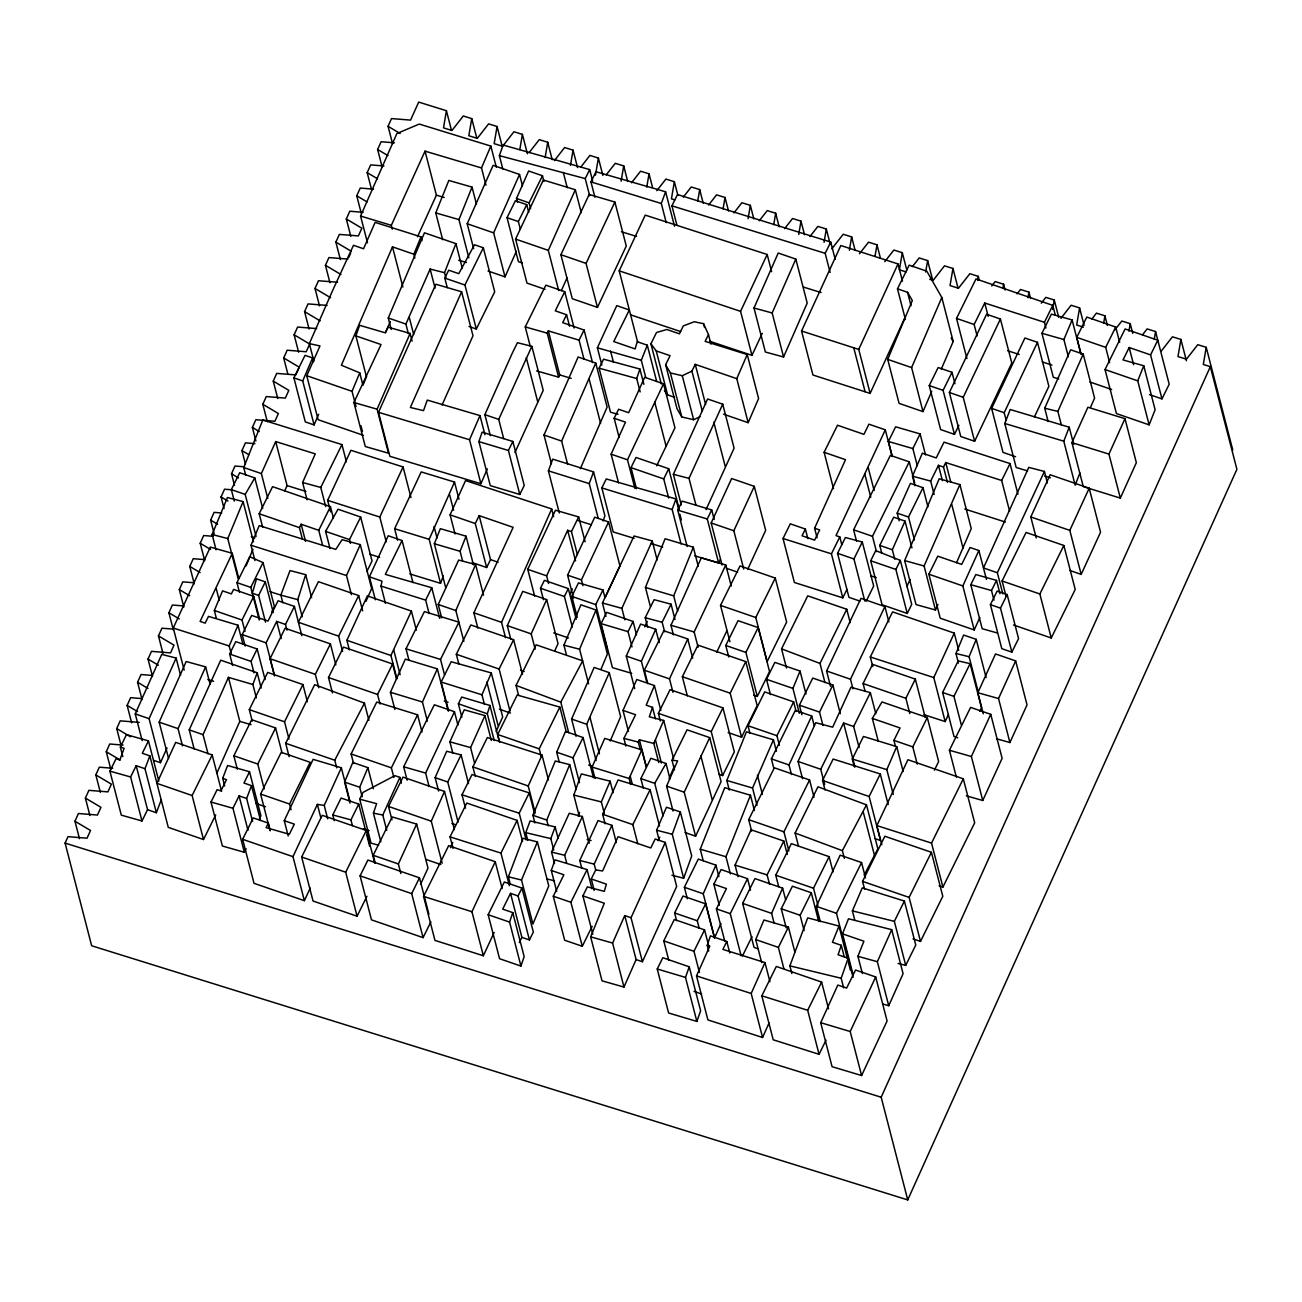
<?xml version="1.0" encoding="UTF-8"?>
<svg xmlns="http://www.w3.org/2000/svg" width="1302" height="1302" viewBox="0 0 1302 1302"><rect width="100%" height="100%" fill="white"/><g stroke="black" fill="none" stroke-linecap="round" stroke-linejoin="round"><path stroke-width="1.5" d="M392.569 143.741L388.061 126.31L391.528 118.58L410.569 120.109L418.691 102.093L446.423 110.719L443.51 127.856L451.957 130.493L463.3 115.976L471.747 118.612L476.76 137.979M471.747 118.612L468.834 135.75L477.281 138.386L488.624 123.869L497.071 126.506L502.084 145.873M497.071 126.506L494.158 143.643L502.605 146.263L513.948 131.762L522.395 134.383L527.408 153.75M519.807 149.616L522.395 134.383M545.131 157.509L547.719 142.276L539.288 139.639L529.068 152.708M570.471 165.387L573.043 150.153L564.612 147.533L554.392 160.585M595.47 175.184L598.383 158.047L589.936 155.41L580.855 167.03M621.119 181.173L623.707 165.924L615.26 163.303L606.179 174.907M646.768 187.146L649.031 173.817L640.584 171.197L631.503 182.801M656.826 190.678L665.908 179.074L674.355 181.71L671.441 198.848L674.827 199.89M697.742 201.013L699.679 189.587L691.248 186.967L683.29 197.123M723.066 208.906L725.019 197.481L716.572 194.844L708.63 205M748.08 218.687L750.343 205.358L741.896 202.738L733.954 212.893M773.73 224.676L775.667 213.251L767.22 210.615L759.278 220.787M798.728 234.474L800.99 221.145L792.544 218.508L784.601 228.664M824.052 242.351L826.314 229.022L817.868 226.402L809.925 236.557M849.376 250.244L851.638 236.915L843.208 234.279L831.848 248.796M875.025 256.217L876.978 244.792L868.532 242.172L859.45 253.776M884.774 261.669L893.856 250.049L902.302 252.686L899.389 269.823L906.143 271.923M925.689 272.004L927.626 260.579L919.179 257.942L912.376 266.65M929.774 279.295L933.16 280.337L944.503 265.836L952.95 268.456L950.037 285.594L958.484 288.23L969.844 273.713L978.274 276.35L979.283 280.223M977.639 280.158L978.274 276.35M1002.963 288.035L1003.598 284.227L995.167 281.606L991.75 285.952M1027.962 297.832L1028.938 292.12L1020.491 289.483L1017.09 293.845M1052.634 309.518L1054.262 299.997L1045.815 297.377L1041.274 303.187M1060.935 318.323L1071.139 305.254L1079.586 307.89L1076.673 325.028L1083.427 327.127M1103.624 323.401L1104.91 315.784L1096.463 313.147L1091.922 318.957M1128.948 331.278L1130.234 323.661L1121.803 321.041L1114.984 329.748M1154.272 339.171L1155.558 331.554L1147.127 328.918L1142.586 334.728M1161.091 351.312L1172.451 336.811L1180.898 339.431L1177.984 356.569L1186.431 359.206L1197.775 344.688L1206.222 347.325L1232.766 450.004M1206.222 347.325L1203.308 364.462L1210.339 366.659L1236.9 469.322L907.738 1199.907L91.661 945.773L65.1 843.11L67.997 836.665L87.039 838.195L90.522 830.481L74.963 821.236L78.429 813.506L97.471 815.036L100.954 807.321L85.395 798.061L88.878 790.347L107.92 791.876L111.386 784.146L95.827 774.902L99.31 767.187L112.639 768.245M385.473 603.331L381.03 586.112L381.991 581.148L369.41 576.802L388.224 535.757L402.058 540.542L412.946 582.629M302.21 616.839L297.767 599.636L305.677 574.654L290.02 570.569L280.841 595.112L282.827 602.777M494.239 740.561L487.306 713.773L489.943 705.456L461.705 697.042L458.369 703.812L461.836 717.19M478.908 441.622L482.098 432.183L512.858 441.443L524.234 485.451L519.791 494.467L490.284 485.63L478.908 441.622L508.398 450.459L519.791 494.467M640.177 391.918L636.711 378.524L639.917 369.052L603.558 359.173L599.115 368.189L610.492 412.197L618.011 414.264M628.443 731.447L623.007 710.404L636.792 679.514L654.418 685.568L646.199 705.179L652.497 707.36L649.291 716.8L663.694 720.445L673.59 758.708M708.727 951.046L707.23 945.317L710.436 935.861L726.793 941.492L729.771 952.983M791.844 973.522L789.875 965.872L807.696 917.877L839.009 926.048L832.45 942.274L841.271 945.301L838.081 954.757L848.139 958.223L853.087 977.346M380.835 841.824L373.414 813.132L376.62 803.676L359.694 799.168L363.046 792.381L394.88 775.65L399.909 777.392L401.39 783.137M529.442 939.963L533.332 932.086L521.956 888.078L504.346 881.991L488.169 914.72L499.561 958.711L520.946 966.084L509.57 922.093L512.776 912.621L502.702 909.138L510.514 893.351L518.066 895.955L529.442 939.963L521.89 937.359L510.514 893.351M520.946 966.084L524.153 956.628L512.776 912.621M843.663 987.827L841.19 978.258L848.139 958.223M366.269 376.066L355.885 335.883L359.629 325.305L385.359 332.84L388.142 327.193L410.114 333.426L412.083 341.091M502.832 169.032L499.382 155.638L503.125 145.043L589.676 169.585L592.654 181.076M681.076 543.959L672.158 509.521L675.917 498.926L606.276 478.924L601.833 487.925L613.209 531.932L634.123 538.344M579.244 816.126L573.808 795.066L581.31 773.909L610.117 781.184L613.096 792.658M556.719 891.496L551.283 870.452L555.043 859.873L587.056 869.59L592.003 888.729M696.863 1021.419L685.487 977.411L689.246 966.816L662.816 957.719L657.233 968.997L668.61 1013.005L696.863 1021.419L700.622 1010.824L689.246 966.816M671.897 875.221L683.648 878.264L672.271 834.256L680.344 811.96L666.478 807.224L656.599 830.204L659.072 839.774M683.648 878.264L691.72 855.967L680.344 811.96M256.348 697.888L252.881 684.494L257.21 672.76L220.705 660.195L189.229 729.869L194.177 748.992M559.29 512.939L548.402 470.852L552.715 459.15L593.549 471.894L604.925 515.885L603.086 520.914M666.25 222.626L661.302 203.486L665.599 191.785L595.974 171.734L590.962 181.906L594.916 197.22M598.139 518.033L589.236 483.595L593.549 471.894M527.766 840.295L525.78 832.645L530.093 820.927L555.14 826.9L558.102 838.374M553.773 850.108L550.811 838.634L555.14 826.9M144.994 768.717L136.173 765.69L147.565 809.681L156.37 812.725L144.994 768.717L149.86 755.876L142.309 753.272L148.444 740.887L126.473 734.653L120.354 747.055L122.827 756.608M156.37 812.725L161.236 799.884M224.693 786.001L222.707 778.336L227.59 765.495L249.528 771.76L260.905 815.768L259.31 818.991M252.572 821.416L246.631 798.468L251.498 785.643L243.946 783.039L249.528 771.76M409.853 573.922L440.548 583.329L429.172 539.321L454.512 482.049L421.23 471.91L394.636 528.726L397.598 540.216M440.548 583.329L443.331 575.989M484.442 704.366L481.968 694.796L491.293 672.922L451.176 661.741L441.15 682.02L448.572 710.729M496.127 731.464L502.686 716.93L491.293 672.922M510.368 884.449L508.382 876.799L523.013 838.26L537.4 841.922L548.777 885.93L532.909 924.013L521.516 880.022L537.4 841.922M756.999 805.254L752.556 788.035L773.437 739.796L746.453 731.805L726.825 780.484L729.299 790.054M1027.571 470.917L1016.162 467.483L1004.786 423.492L1010.206 409.512L1069.219 427.202L1073.678 444.421M1079.911 472.952L1075.159 485.174L1063.783 441.183L1069.219 427.202M446 278.433L444.519 272.688L455.928 243.637L424.468 232.798L388.273 317.997L391.251 329.471M445.723 587.755L434.347 543.748L440.336 528.661L466.051 536.196L473.472 564.905M462.552 560.869L460.078 551.299L466.051 536.196M645.759 377.499L641.3 360.28L647.289 345.193L637.215 341.726L635.132 348.92L613.747 341.547L629.338 309.974L616.757 305.644L597.39 347.813L601.85 365.032M852.908 974.026L842.508 933.843L848.497 918.773L891.707 929.677L903.083 973.684L888.729 1005.714L882.902 1004.086M862.38 973.522L857.92 956.303L863.91 941.216L842.508 933.843M1150.577 354.893L1157.803 340.229L1125.091 328.95L1105.04 369.573L1116.416 413.58L1149.129 424.859L1137.753 380.851L1143.742 365.748L1123.04 359.938L1129.176 347.52L1150.577 354.893L1161.954 398.884L1149.471 394.587M1149.129 424.859L1155.118 409.756L1143.742 365.748M703.21 860.671L700.248 849.181L724.742 787.677L750.473 795.229L754.428 810.528M730.422 873.951L725.963 856.732L750.473 795.229M245.72 475.165L243.734 467.516L262.809 419.976L341.954 444.584L346.397 461.803M567.574 464.033L561.634 441.085L595.746 363.079L578.137 357.008L544.024 435.014L551.446 463.707M580.318 468.736L607.123 407.087L595.746 363.079M442.68 239.698L435.747 212.91L448.832 180.441L472.04 187.13L476.499 204.349M468.85 257.861L458.955 219.599L472.04 187.13M650.398 606.569L645.45 587.446L665.094 538.751L693.315 547.198L698.263 566.321M677.658 611.159L673.704 595.86L693.315 547.198M636.108 959.574L642.407 961.722L631.031 917.731L624.732 915.566L636.108 959.574L623.983 987.062L602.029 980.829L590.652 936.838L604.307 903.246L582.905 895.874L587.365 886.857L604.291 891.365L606.374 884.156L591.271 878.964L595.73 869.931L594.184 864.121L611.875 825.338L598.025 820.569L579.781 860.476L581.75 868.141M414.866 258.056L413.873 254.232L420.985 236.85L375.122 222.382L363.551 248.763L353.493 245.297L332.466 290.851L309.355 343.614L313.798 360.833M799.363 713.284L792.934 688.416L800.03 671.051L774.853 662.392L766.504 679.302L770.458 694.617M978.014 691.167L969.111 656.729L976.223 639.363L963.626 635.034L955.977 653.523L958.451 663.076M216.083 549.802L212.128 534.487L227.427 497.543L243.1 501.595L253.483 541.778M238.168 578.755L227.785 538.572L243.1 501.595M246.045 565.947L252.946 549.298M356.016 406.631L352.061 391.332L359.726 372.844L341.384 365.227L392.488 246.859L413.873 254.232M534.862 822.945L532.892 815.296L555.303 760.97L569.706 764.632L576.135 789.5M548.223 825.777L546.742 820.048L569.706 764.632M578.023 816.012L579.553 812.318M216.311 618.157L214.342 610.492L222.561 590.864L231.365 593.907L233.595 589.415L253.727 596.332L259.668 619.296M254.948 560.56L250.993 545.245L259.212 525.634L335.818 549.411L342.1 539.679L360.28 544.627L371.656 588.618L365.976 601.345M350.026 803.106L344.591 782.063L352.793 762.467L367.896 767.659L373.349 788.703M362.168 796.824L359.694 787.271L367.896 767.659M588.618 683.81L579.585 649.226L596.007 610.02L580.92 604.795L563.929 645.174L566.403 654.727M601.133 668.951L607.399 654.027L596.007 610.02M658.763 762.565L653.816 743.442L663.694 720.445M669.114 778.694L674.338 766.227M931.727 391.316L922.988 411.611L899.08 403.376L887.704 359.368L912.328 300.534L907.559 292.299L897.485 288.832L909.187 265.136L926.812 271.207L941.818 297.491L953.194 341.498L941.265 369.166M761.654 962.552L755.73 939.588L763.932 919.993L788.41 927.089L794.838 951.957M935.471 609.987L924.094 565.979L959.883 484.572L939.198 478.762L904.662 560.592L916.055 604.6L935.471 609.987L937.912 604.535M956.563 562.724L971.259 528.579L959.883 484.572M1068.34 356.764L1063.897 339.545L1072.099 319.95L1051.414 314.124L1041.942 333.312L1053.318 377.32L1058.803 378.882M231.186 653.62L229.217 645.971L237.989 625.22L208.483 616.383L205.146 623.153L200.101 621.412L232.277 553.317L210.322 547.068L173.28 628.02L184.168 670.107M362.835 385.425L366.708 376.278M559.16 761.768L556.686 752.198L565.475 731.464L583.084 737.55L593.468 777.733M604.323 813.408L601.345 801.918L610.117 781.184M485.955 185.177L481.512 167.958L490.838 146.084L419.244 124.064L396.898 133.52L360.573 216.051L367.506 242.823M314.091 424.924L302.715 380.916L312.594 357.92L305.042 355.316L293.91 377.873L305.286 421.864L314.091 424.924L318.648 414.296M463.87 641.316L455.83 610.557L475.604 564.563L458.695 560.055L438.221 604.486L441.687 617.88M596.104 760.612L586.697 724.27L609.255 672.662L594.151 667.438L571.594 719.062L576.054 736.281M610.231 740.952L620.631 716.653L609.255 672.662M914.964 485.727L912.49 476.158L922.369 453.161L936.219 457.946L944.015 442.159L1010.027 463.561L1017.936 494.158M893.27 794.497L886.825 769.628L896.72 746.632L863.454 736.46L852.305 759.033L854.275 766.683M854.861 920.433L852.387 910.879L862.282 887.883L904.385 901.049L915.762 945.04L905.72 965.368L898.087 963.464M922.988 411.611L911.612 367.603L941.818 297.491M408.372 333.637L405.899 324.068L430.116 269.058L444.519 272.688M480.91 483.726L469.534 439.734L479.982 415.598L427.268 400.088L423.508 410.651L410.358 407.461L461.608 291.778L435.861 284.243L378.508 412.311L389.884 456.318L480.91 483.726L487.339 468.883M723.619 414.215L748.162 422.678L736.786 378.67L747.218 354.567L705.131 341.368L708.483 334.581L703.568 323.677L694.194 321.773L683.306 325.923L679.416 333.817L666.819 329.487L656.501 332.515L650.919 343.793L661.318 383.976M748.162 422.678L758.594 398.558L747.218 354.567M899.161 520.8L897.176 513.151L910.407 483.368L922.988 487.697L927.935 506.836M355.885 335.883L381.047 344.542L353.9 402.513L365.276 446.521L388.484 453.194L377.108 409.186L410.114 333.426M673.036 811L666.591 786.131L677.593 760.889L672.011 760.27L687.049 729.82L709.704 737.616L721.096 781.623L695.593 836.193L685.031 832.548M774.088 922.955L771.614 913.386L782.616 888.143L754.932 878.59L742.677 903.409L754.053 947.417L757.666 948.653M442.045 405.02L472.984 335.77L461.608 291.778M630.607 784.227L629.126 778.482L641.788 749.871L604.746 738.413L592.068 767.057L595.047 778.531M517.496 202.298L516.503 198.474L528.612 170.985L542.462 175.754L543.943 181.499M438.611 791.03L435.145 777.636L446.7 751.27L461.103 754.916L468.525 783.609M754.004 308.021L778.205 253.027L795.831 259.098L807.207 303.089L783.56 356.976L765.381 352.028L754.004 308.021L772.167 312.968L783.56 356.976M772.167 312.968L795.831 259.098M385.473 332.515L390.274 321.643M505.518 637.654L501.563 622.34L551.69 508.936L465.546 480.584L450.101 514.843L455.049 533.983M695.952 505.143L689.018 478.371L722.724 404.173L707.604 398.998L673.362 474.302L681.272 504.916M705.993 509.684L734.1 448.181L722.724 404.173M623.983 987.062L612.607 943.055L624.732 915.566M307.06 499.724L302.601 482.505L315.279 453.877L275.699 441.573L261.36 473.586L267.789 498.454M208.011 753.777L203.063 734.637L228.42 677.365L252.881 684.494M216.897 773.095L239.796 721.373L228.42 677.365M473.651 248.633L467.206 223.749L493.116 165.338L519.531 174.452L522.509 185.926M488.038 271.011L505.03 276.87L493.637 232.863L519.531 174.452M505.03 276.87L516.357 251.302M720.966 923.46L714.619 937.782L703.243 893.774L715.921 865.146L698.295 859.092L684.364 887.28L687.342 898.754M894.816 559.323L892.342 549.753L905.02 521.109L893.693 517.203L879.761 545.408L881.747 553.073M906.892 586.6L910.065 579.439M1048.175 421.604L1044.725 408.21L1070.618 349.799L1083.215 354.128L1094.591 398.135L1090.506 407.363M1061.325 424.794L1057.875 411.399L1083.215 354.128M142.178 740.692L135.262 713.903L161.725 654.385L176.112 658.047L180.571 675.266M153.555 760.303L160.471 762.679L149.095 718.671L176.112 658.047M363.437 435.34L318.127 419.716L306.751 375.708L319.983 345.941L309.355 343.614M168.576 758.496L159.169 722.138L186.186 661.514L205.618 666.884L210.078 684.103M160.471 762.679L167.03 747.983M558.704 290.558L548.321 250.375L575.321 189.718L543.292 180.018L515.592 239.096L526.985 283.104L545.05 289.321M490.317 435.682L484.865 414.638L512.435 352.842L517.447 342.703L531.851 346.348L543.227 390.34L514.957 452.51M503.662 438.53L498.715 419.407L531.851 346.348M561.325 290.704L567.054 277.831M442.175 863.275L431.287 821.188L444.519 791.437L403.002 777.115L388.501 806.443L391.967 819.837M450.459 847.7L452.787 842.443M817.07 537.824L814.596 528.254L845.519 459.687L824.117 452.315L837.495 425.233L863.91 434.363L868.939 424.192L885.295 429.839L892.228 456.611L888.387 441.459L895.63 426.796L920.107 433.924L925.543 454.968M769.059 1022.933L762.565 1037.482L707.897 1019.922L696.521 975.93L709.753 946.18L707.23 945.317M182.492 745.867L178.048 728.648L205.618 666.884M284.682 490.919L287.075 485.581L275.699 441.573M351.442 594.64L346.495 575.517L360.28 544.627M452.868 753.305L449.89 741.814L464.244 709.802L484.93 715.612L491.359 740.48M474.546 762.923L470.592 747.608L484.93 715.612M618.548 482.896L611.126 454.186L625.481 422.157L614.153 418.251L618.596 409.251L628.671 412.718L644.685 377.287L663.564 383.797L674.957 427.805L656.696 465.79M535.155 812.757L528.238 785.969L542.023 755.079L487.339 737.567L472.854 766.894L475.328 776.448M634.692 688.595L626.278 656.078L640.617 624.065L655.72 629.273L659.186 642.667M646.834 682.313L641.381 661.27L655.72 629.273M762.565 1037.482L751.189 993.475L764.974 962.585L722.887 949.386L726.793 941.492M888.729 1005.714L877.353 961.706L891.707 929.677M394.88 709.492L390.421 692.273L405.329 659.137L437.342 668.87L448.23 710.957M427.382 721.129L422.434 702.006L437.342 668.87M110.784 769.173L106.276 751.742L109.742 744.012L123.072 745.086M121.216 746.013L116.708 728.567L120.191 720.852L139.233 722.382M131.648 722.838L127.14 705.407L130.623 697.693L142.048 698.604M142.081 699.679L137.573 682.248L141.055 674.517L152.48 675.445M152.529 676.519L148.021 659.072L151.488 651.358L170.529 652.888L174.012 645.157L158.453 635.913L161.936 628.199L173.361 629.11M173.394 630.184L168.886 612.754L172.369 605.023L183.794 605.951M183.826 607.025L179.318 589.594L182.801 581.864L194.226 582.775M194.275 583.866L189.766 566.419L193.233 558.704L204.658 559.616M204.707 560.69L200.199 543.26L203.682 535.545L213.202 536.294M214.146 533.657L210.631 520.1L214.114 512.37L221.731 512.988M224.074 508.561L221.063 496.925L224.546 489.21L232.163 489.812M234.506 485.386L231.512 473.765L234.978 466.051L244.499 466.816M245.443 464.163L241.944 450.606L245.427 442.875L254.948 443.64M255.892 441.004L252.376 427.43L255.859 419.716L274.901 421.246L278.384 413.515L262.809 404.271L266.292 396.557L285.333 398.087L288.816 390.356L273.257 381.112L276.724 373.381L295.766 374.911L299.248 367.197L283.69 357.952L287.172 350.222L306.214 351.752L309.697 344.037L294.122 334.777L297.605 327.062L316.646 328.592M309.079 329.048L304.57 311.617L308.037 303.903L327.079 305.417M319.511 305.889L315.003 288.458L318.485 280.727L337.527 282.257M329.943 282.729L325.435 265.282L328.918 257.568L347.959 259.098M340.375 259.554L335.867 242.123L339.35 234.409L358.392 235.922L361.875 228.208L346.316 218.964L349.782 211.233L363.112 212.307M361.256 213.235L356.748 195.788L360.231 188.074L373.56 189.148M371.688 190.059L367.18 172.629L370.663 164.915L383.992 165.972M382.121 166.9L377.613 149.47L381.095 141.739L394.425 142.813M348.659 257.552L350.743 252.913M510.758 639.038L507.292 625.644L522.753 591.368L546.661 599.604L558.037 643.611L554.782 650.821M535.171 649.177L531.2 633.879L546.661 599.604M624.846 619.833L621.868 608.36L652.221 540.932L634.058 535.985L602.435 602.989L605.902 616.383M644.734 626.848L647.192 621.38M673.427 634.855L670.953 625.285L701.306 557.858L725.784 564.954L731.219 585.998M605.105 823.808L602.631 814.255L618.092 779.963L650.105 789.696L659.512 826.038M1071.904 442.647L1087.902 407.249L1124.977 418.674L1136.353 462.682L1120.338 498.096L1083.28 486.639L1071.904 442.647L1108.946 454.089L1120.338 498.096M1108.946 454.089L1124.977 418.674M907.738 1199.907L881.177 1097.228L1210.339 366.659M392.325 229.152L391.332 225.327L425.022 151.146L481.512 167.958M417.503 236.752L436.398 195.154L425.022 151.146M695.593 836.193L684.217 792.186L709.704 737.616M738.039 876.62L735.06 865.146L751.075 829.765L783.804 841.043L787.271 854.438M974.221 629.924L962.845 585.933L978.86 550.534L970.039 547.491L961.69 564.401L937.782 556.182L928.863 574.215L940.239 618.222L974.221 629.924L979.836 617.539M396.866 678.456L390.925 655.508L411.399 611.077L367.343 595.909L346.885 640.307L349.359 649.877M327.681 818.795L324.214 805.417L341.336 767.773L313.098 759.359L284.259 820.683L288.214 835.998M386.743 830.334L382.788 815.036L399.909 777.392M554.506 863.552L551.527 852.061L569.234 813.278L582.368 816.5L589.285 843.289M566.647 862.933L564.677 855.284L582.368 816.5M631.031 917.731L665.289 842.443L655.215 838.96L650.756 847.976L618.043 836.698L602.582 870.973L595.73 869.931M642.407 961.722L676.666 886.434L665.289 842.443M841.759 544.562L839.79 536.912L835.998 535.61L885.295 429.839M802.537 778.677L798.077 761.458L815.768 722.691L832.678 727.183L850.922 687.293L870.354 692.664L875.807 713.708M820.699 1022.688L837.837 985.044L846.642 988.072L855.56 970.023L875.693 976.972L887.085 1020.98L861.598 1075.533L832.076 1066.696L820.699 1022.688L850.206 1031.526L861.598 1075.533M983.287 713.773L977.851 692.713L995.525 653.946L1015.658 660.895L1027.034 704.903L1009.913 742.547L996.746 738.836M1009.913 742.547L998.536 698.539L1015.658 660.895M400.853 873.528L398.379 863.958L416.624 824.068L392.162 816.94L373.202 855.3L375.188 862.949M420.53 884.383L428 868.076L416.624 824.068M672.971 692.29L669.505 678.895L687.749 638.973L663.825 630.754L644.327 670.205L647.794 683.599M477.834 628.117L473.879 612.803L513.151 527.343L479.169 515.641L475.263 523.534L486.639 567.526L472.268 562.578M905.216 317.021L870.127 393.399L812.936 375.009L801.56 331.017L840.815 245.541L898.006 263.932L902.465 281.151M870.127 393.399L858.75 349.408L898.006 263.932M1036.229 537.986L1030.793 516.943L1050.144 474.758L1089.172 488.201L1100.548 532.209L1081.181 574.377L1070.032 570.536M1081.181 574.377L1069.805 530.386L1089.172 488.201M966.279 795.831L982.75 800.502L971.373 756.511L990.741 714.326L970.592 707.393L949.418 750.261L956.352 777.05M982.75 800.502L1002.117 758.334L990.741 714.326M548.598 583.491L546.628 575.842L567.656 530.288L571.432 531.59L577.372 554.554M569.788 594.33L572.31 588.862M722.057 565.052L711.185 522.965L731.643 478.534L754.297 486.346L765.674 530.353L747.657 569.446M743.719 569.039L733.823 530.777L754.297 486.346M924.013 714.7L945.171 721.568L933.778 677.561L954.268 633.13L892.586 611.875L870.306 656.989L872.779 666.559M997.348 572.734L1044.416 471.454L1028.759 467.385L983.498 567.949L997.348 572.734L1002.784 593.777M945.171 721.568L948.442 714.456M791.47 774.495L788.996 764.941L811.699 716.002L795.343 710.371L771.37 758.871L773.844 768.44M330.61 511.865L327.648 500.375L350.905 450.297L403.067 466.962L410.976 497.576M386.238 541.892L379.81 517.024L403.067 466.962M270.311 830.757L268.342 823.108L253.239 817.916L242.644 839.318L254.02 883.326L304.375 900.675L292.983 856.667L317.363 804.376L324.214 805.417M304.375 900.675L310.25 888.045M483.351 955.749L471.959 911.742L495.232 861.696L448.669 845.649L423.573 896.411L434.966 940.402L483.351 955.749L494.142 932.509M820.293 921.653L816.338 906.355L840.148 855.17L861.55 862.542L865.504 877.841M637.752 342.491L619.199 270.832L645.239 215.123L767.187 254.492L771.63 271.711M709.574 341.205L751.954 355.348L740.578 311.341L767.187 254.492M751.954 355.348L762.256 333.345M850.206 1031.526L875.693 976.972M560.902 254.704L589.171 194.486L614.886 202.038L626.278 246.029L597.455 307.386L572.278 298.711L560.902 254.704L586.063 263.395L597.455 307.386M586.063 263.395L614.886 202.038M429.09 786.457L425.624 773.062L454.463 711.706L434.331 704.773L403.685 766.797L407.135 780.191M534.666 596.121L527.749 569.332L555.466 510.238L578.674 516.91L585.103 541.778M573.515 598.106L567.591 575.158L594.737 517.187L608.587 521.956L619.964 565.963L605.544 596.739M634.92 488.51L627.499 459.801L663.564 383.797M582.922 585.64L581.441 579.895L608.587 521.956M698.116 647.257L694.161 631.958L725.784 564.954M716.653 652.416L726.907 630.689M830.53 686.284L826.575 670.986L860.98 598.334L884.904 606.569L888.859 621.884M852.956 688.791L850.483 679.221L884.904 606.569M1015.576 456.725L1002.996 452.396L991.619 408.389L1024.902 337.999L1037.482 342.328L1048.875 386.336L1034.358 417.014M1006.186 420.383L1004.2 412.718L1037.482 342.328M949.386 392.504L986.558 314.238L1000.408 319.006L1011.784 363.014L974.612 441.28L960.762 436.512L949.386 392.504L963.22 397.273L974.612 441.28M963.22 397.273L1000.408 319.006M234.295 501.124L231.333 489.65L239.698 472.724L254.801 477.915L262.711 508.529M147.565 809.681L141.983 820.976L121.298 815.15L109.905 771.158L116.041 758.757L119.817 760.059L124.129 748.324L120.354 747.055M262.646 527.147L259.179 513.753L272.557 486.671L330.448 506.641L333.41 518.115M141.983 820.976L130.607 776.968L136.173 765.69M239.422 592.198L236.948 582.629L249.756 556.703L263.037 562.61L274.413 606.602L271.793 611.924M259.244 620.012L250.781 587.397L263.037 562.61M245.004 631.503L242.026 620.029L253.727 596.332M258.61 595.405L265.299 581.864L256.494 578.82L252.328 593.224L258.61 595.405L265.543 622.177M232.619 665.501L229.64 654.027L235.776 641.626L257.161 648.998L265.087 679.611M245.167 646.085L242.188 634.595L251.66 615.423L268.033 621.054L278.058 600.759L294.415 606.407L301.82 635.669M302.422 539.109L299.46 527.635L301.136 524.234L318.746 530.321L322.701 545.619M325.728 506.592L320.78 487.453L341.954 444.584M254.004 672.89L251.042 661.4L257.161 648.998M318.746 530.321L330.448 506.641M447.27 287.644L444.796 278.091L448.702 270.198L458.776 273.664L474.514 244.743L483.319 247.787L494.711 291.794L476.32 329.015L468.997 326.493M274.022 673.46L266.096 642.846L276.691 621.396L285.496 624.455L286.977 630.184M192.126 795.522L212.193 754.932L175.689 742.368L156.891 783.365L192.126 795.522L203.503 839.53L168.267 827.372L149.86 755.876M285.496 624.455L294.415 606.407M274.478 675.95L270.035 658.731L285.089 628.264L330.399 643.872L335.835 664.915M252.262 721.113L249.3 709.639L267.691 672.418L302.927 684.559L307.37 701.778M476.32 329.015L464.944 285.008L483.319 247.787M246.094 848.725L244.337 852.273L222.382 846.023L211.005 802.032L217.141 789.63L220.917 790.916L226.483 779.654L222.707 778.336M237.322 769.189L233.855 755.795L251.677 719.713L275.585 727.948L282.029 752.833M522.2 262.971L518.424 261.669L507.031 217.662L515.38 200.752L526.724 204.642L528.693 212.291M350.498 543.439L349.506 539.614L360.654 517.024L337.999 509.228L325.598 531.362L330.041 548.581M203.503 839.53L215.725 814.824M520.344 229.217L518.359 221.568L526.724 204.642M530.565 208.564L529.084 202.835L542.462 175.754M244.337 852.273L232.96 808.265L239.08 795.864L246.631 798.468M264.192 788.914L257.763 764.03L275.585 727.948M288.979 739.015L284.536 721.796L302.927 684.559M318.795 687.733L315.344 674.338L330.399 643.872M366.887 571.448L372.03 561.032L360.654 517.024M270.002 830.399L260.595 794.057L281.216 752.328L310.169 762.305L289.549 804.034L291.03 809.763M289.142 756.69L285.691 743.296L314.661 684.657L364.446 703.129L368.905 720.348M338.634 636.141L298.353 622.275L318.404 581.685L358.685 595.567L338.634 636.141L342.589 651.456M332.449 692.843L328.495 677.528L343.533 647.094L392.618 663.987L396.573 679.302M402.058 540.542L385.343 574.377L431.759 587.739L439.685 618.352M589.676 195.821L585.233 178.602L589.676 169.585M268.342 823.108L266.113 827.616L289.321 834.289L294.333 824.15L284.259 820.683M530.191 346.039L525.243 326.916L545.863 285.171L564.742 291.681L574.133 328.039M564.742 291.681L555.27 310.836L566.598 314.759L569.56 326.232M536.619 370.907L558.591 377.141L547.214 333.149L548.321 330.887L579.081 340.164L584.028 359.303M380.038 704.024L377.564 694.454L392.618 663.987M429.107 613.519L425.64 600.124L431.759 587.739M566.598 314.759L562.692 322.652L584.093 330.024L592.508 362.542M353.591 763.525L351.117 753.956L376.75 702.071L417.584 714.814L422.027 732.033M366.936 896.248L357.074 916.217L313.033 901.017L301.657 857.009L322.261 815.312L366.318 830.481L374.732 862.998M408.974 660.293L406.012 648.819L424.403 611.598L458.922 622.177L440.532 659.414L444.503 674.713M508.398 450.459L512.858 441.443M334.24 820.683L332.759 814.938L341.108 798.045L358.734 804.099L365.667 830.888M558.591 377.141L559.697 374.895L548.321 330.887M579.081 340.164L584.093 330.024M352.419 825.631L350.938 819.886L358.734 804.099M486.639 567.526L490.545 559.632L479.169 515.641M393.855 777.408L391.381 767.838L417.584 714.814M676.861 224.969L671.913 205.83L677.496 194.551L830.741 242.074L835.2 259.293M357.074 916.217L345.697 872.21L366.318 830.481M458.792 663.857L456.318 654.288L470.819 624.96L513.606 639.705L522.509 674.143M430.881 921.849L423.069 937.635L371.477 919.847L360.101 875.839L367.896 860.052L419.504 877.841L428.895 914.199M509.993 711.12L499.122 669.033L513.606 639.705M543.471 599.717L540.493 588.244L544.399 580.35L568.307 588.585L576.233 619.199M458.109 822.164L447.725 781.997L461.103 754.916M571.432 531.59L578.674 516.91M700.085 416.656L693.657 419.732L681.776 416.965L677.007 408.714L665.631 364.723L670.091 355.674L656.241 350.922L650.919 343.793M423.069 937.635L411.692 893.628L419.504 877.841M465.465 808.2L461.998 794.806L472.024 774.511L529.23 792.902L534.666 813.945M518.522 694.975L516.048 685.422L536.115 644.815L582.678 660.846L560.804 702.152L568.714 732.766M572.327 627.092L564.401 596.479L568.307 588.585M499.659 742.173L497.69 734.507L517.187 695.04L559.844 707.084L566.272 731.952M636.434 488.673L630.998 467.63L636.011 457.474L668.74 468.736L679.123 508.919M453.015 848.367L450.053 836.877L466.767 803.041L517.106 820.39L522.558 841.434M577.258 617.425L571.822 596.381L578.495 582.873L602.972 589.969L604.942 597.618M665.631 364.723L670.4 372.958L682.281 375.725L691.915 371.119L695.252 364.365L736.786 378.67M607.106 648.624L595.73 604.616L602.972 589.969M668.675 498.048L663.711 478.908L668.74 468.736M541.193 756.495L539.207 748.845L559.844 707.084M631.714 673.346L612.445 667.633L601.068 623.625L606.651 612.347L633.081 621.445L636.532 634.839M526.122 839.969L519.205 813.18L529.23 792.902M509.359 885.637L500.945 853.103L517.106 820.39M687.147 546.498L677.756 510.14L682.215 501.107L711.722 509.945L714.196 519.514M632.007 646.931L628.052 631.633L633.081 621.445M579.488 782.714L573.059 757.845L583.084 737.55M647.696 627.304L645.222 617.734L654.141 599.669L671.051 604.193L675.006 619.508M830.123 272.476L825.175 253.337L830.741 242.074M518.066 895.955L521.956 888.078M694.666 555.808L718.639 562.985L707.263 518.977L711.722 509.945M664.622 631.795L662.148 622.242L671.051 604.193M519.286 942.615L521.89 937.359M625.871 746.062L623.902 738.413L635.588 714.733L623.007 710.404M592.166 926.308L582.287 946.277L564.661 940.223L553.285 896.215L563.88 874.781L551.283 870.452M718.639 562.985L720.413 559.372M640.275 749.708L638.289 742.059L639.412 739.796L653.816 743.442M660.342 720.999L658.373 713.35L670.074 689.653L722.935 707.865L734.312 751.872L722.61 775.553L718.769 774.234M582.287 946.277L570.911 902.286L587.056 869.59M687.31 695.838L682.362 676.715L697.953 645.125L745.786 661.611L757.162 705.619L741.57 737.192L728.143 732.57M729.934 641.756L720.527 605.397L740.024 565.931L775.276 578.055L786.652 622.063L767.155 661.53L755.778 617.522L775.276 578.055M643.334 788.149L640.861 778.58L650.886 758.285L666.006 763.477L669.96 778.791M637.785 843.761L632.837 824.638L650.105 789.696M728.746 656.957L725.767 645.466L738.022 620.68L758.171 627.597L769.547 671.604L757.292 696.424L753.63 695.154M846.984 589.383L842.801 597.846L794.415 582.499L783.039 538.507L790.281 523.827L805.385 529.051L807.858 538.605M805.385 529.051L802.032 535.806L814.629 540.135L819.642 529.979L814.596 528.254M757.292 696.424L745.9 652.416L758.171 627.597M722.61 775.553L711.234 731.561L722.935 707.865M741.57 737.192L730.178 693.185L745.786 661.611M658.031 840.685L659.756 837.186M786.489 667.991L781.542 648.868L807.728 595.844L846.756 609.271L850.206 622.665M842.801 597.846L831.425 553.838L839.79 536.912M749.952 733.384L747.983 725.735L764.697 691.899L793.65 701.876L796.124 711.445M859.857 601.085L848.953 597.325L837.56 553.317L845.372 537.531L862.298 542.023L873.675 586.03L866.139 601.264M966.914 358.571L956.514 318.404L976.012 278.921L1052.781 305.368L1055.255 314.938M856.57 541.274L853.607 529.8L890.373 455.358L909.252 461.852L914.688 482.896M958.923 425.315L954.464 434.347L940.63 429.579L929.237 385.571L938.156 367.538L952.006 372.291L954.968 383.764M676.601 920.612L674.615 912.962L682.98 896.036L705.635 903.848L714.538 938.286M668.707 960.013L663.76 940.89L674.338 919.472L704.561 929.872L709.004 947.091M864.805 601.052L853.933 558.965L862.298 542.023M917.308 465.79L912.865 448.572L920.107 433.924M977.102 335.965L974.14 324.491L984.735 303.024L1044.432 322.294L1045.913 328.039M954.464 434.347L943.087 390.356L952.006 372.291M876.441 551.609L872.486 536.31L909.252 461.852M779.41 745.265L776.936 735.695L793.65 701.876M801.853 714.733L799.379 705.163L812.757 678.082L832.889 685.031L840.311 713.74M824.947 682.557L820 663.434L846.756 609.271M870.712 560.771L875.725 550.616L900.333 560.413L911.709 604.421L907.25 613.454L882.089 604.763L870.712 560.771L895.874 569.446L907.25 613.454M719.29 905.281L713.854 884.237L721.096 869.573L747.527 878.687L750.489 890.161M699.255 928.407L697.27 920.758L705.635 903.848M751.661 831.164L748.699 819.674L774.332 767.806L809.567 779.963L814.01 797.182M699.418 972.35L693.966 951.29L704.561 929.872M914.443 539.988L908.503 517.024L922.988 487.697M724.823 941.411L716.409 908.877L726.435 888.582L713.854 884.237M934.136 494.5L930.67 481.105L938.465 465.319L943.494 467.06L947.465 482.358M822.994 725.474L819.528 712.096L832.889 685.031M943.494 467.06L945.724 462.552L1001.661 480.487L1009.587 511.1M895.874 569.446L900.333 560.413M741.131 955.749L730.243 913.662L747.527 878.687M788.882 850.955L783.934 831.832L809.567 779.963M769.563 884.432L767.09 874.863L783.804 841.043M824.687 784.585L820.732 769.287L843.582 723.033L853.64 726.5L859.092 747.543M865.065 691.199L863.08 683.55L872.552 664.362L915.339 679.123L925.234 717.386M1044.432 322.294L1052.781 305.368M798.582 846.43L795.115 833.036L817.965 786.799L866.481 804.848L877.873 848.839L864.137 875.139M778.71 886.695L775.748 875.221L791.356 843.631L829.114 856.651L833.068 871.949M825.029 790.037L822.555 780.468L833.15 759.033L880.266 773.958L888.192 804.571M853.64 726.5L870.354 692.664M742.482 955.912L751.986 936.675M786.213 927.903L781.265 908.78L792.397 886.223L811.276 892.733L818.698 921.425M1001.661 480.487L1010.027 463.561M1080.709 352.679L1076.754 337.364L1086.779 317.07L1115.716 327.046L1119.671 342.361M783.82 968.428L778.384 947.384L788.41 927.089M909.821 713.61L905.866 698.295L915.339 679.123M804.099 930.588L800.144 915.273L811.276 892.733M817.949 905.443L813.506 888.224L829.114 856.651M826.038 1040.184L819.056 1054.294L773.209 1039.793L761.816 995.802L776.317 966.458L821.627 982.082L828.544 1008.871M895.402 746.111L893.921 740.382L900.056 727.964L872.356 718.427L881.975 701.941L927.284 717.548L938.661 761.556L934.413 770.182M997.234 632.951L982.196 628.72L970.804 584.712L975.816 574.573L996.518 580.366L999.985 593.745M874.928 838.586L880.51 840.506L869.134 796.515L880.266 773.958M844.347 858.311L842.378 850.662L866.481 804.848M1109.646 362.672L1105.691 347.374L1115.716 327.046M917.243 764.095L912.8 746.876L927.284 717.548M993.979 600.092L991.506 590.522L996.518 580.366M881.812 844.721L876.864 825.582L907.917 759.733L963.301 778.808L974.677 822.815L942.908 887.101L939.149 885.897M957.767 737.778L953.992 736.476L942.615 692.469L958.223 660.895L970.104 663.662L981.48 707.67L979.69 711.299M847.846 957.312L836.47 913.304L861.55 862.542M990.415 604.665L997.104 591.124L1007.162 594.591L1018.555 638.598L1011.866 652.123L1001.791 648.673L990.415 604.665L1000.489 608.115L1011.866 652.123M1006.072 596.283L1002.101 580.985L1026.074 532.453L1063.832 545.473L1075.208 589.481L1051.251 637.996L1013.493 624.976M864.528 889.022L862.559 881.373L884.839 836.258L931.418 852.289L942.794 896.297L920.498 941.411L913.044 938.84M961.364 725.084L953.943 696.391L970.104 663.662M1000.489 608.115L1007.162 594.591M819.056 1054.294L807.679 1010.287L821.627 982.082M1051.251 637.996L1039.859 593.989L1063.832 545.473M942.908 887.101L931.532 843.094L963.301 778.808M905.72 965.368L894.344 921.36L904.385 901.049M920.498 941.411L909.121 897.403L931.418 852.289M1161.954 398.884L1169.196 384.236L1155.558 331.554M336.746 767.871L334.76 760.222L364.446 703.129M663.125 815.882L654.711 783.348L666.006 763.477M256.071 536.489L245.183 494.402L254.801 477.915M373.414 813.132L382.788 815.036M525.78 832.645L550.811 838.634M546.791 878.948L554.489 880.787M789.875 965.872L841.19 978.258M1044.725 408.21L1057.875 411.399M597.39 347.813L641.3 360.28M955.977 653.523L969.111 656.729M551.527 852.061L564.677 855.284M508.382 876.799L521.516 880.022M573.808 795.066L601.345 801.918M587.153 839.562L591.092 840.539M852.387 910.879L894.344 921.36M579.781 860.476L594.184 864.121M623.902 738.413L638.289 742.059M673.362 474.302L689.018 478.371M563.929 645.174L579.585 649.226M656.599 830.204L672.271 834.256M212.128 534.487L227.785 538.572M499.382 155.638L585.233 178.602M645.222 617.734L662.148 622.242M280.841 595.112L297.767 599.636M378.605 845.177L371.07 843.175L359.694 799.168M912.49 476.158L930.67 481.105M302.601 482.505L320.78 487.453M332.759 814.938L350.938 819.886M599.115 368.189L636.711 378.524M602.435 602.989L621.868 608.36M904.662 560.592L924.094 565.979M857.92 956.303L877.353 961.706M449.89 741.814L470.592 747.608M970.804 584.712L991.506 590.522M977.851 692.713L998.536 698.539M109.905 771.158L130.607 776.968M1041.942 333.312L1063.897 339.545M525.243 326.916L547.214 333.149M949.418 750.261L971.373 756.511M211.005 802.032L232.96 808.265M590.652 936.838L612.607 943.055M403.685 766.797L425.624 773.062M435.747 212.91L458.955 219.599M458.727 260.254L466.474 262.483M353.9 402.513L377.108 409.186M670.953 625.285L694.161 631.958M888.387 441.459L912.865 448.572M239.796 721.373L251.091 724.661M434.347 543.748L460.078 551.299M726.825 780.484L752.556 788.035M700.248 849.181L725.963 856.732M601.068 623.625L628.052 631.633M436.398 195.154L444.194 197.465M378.508 412.311L469.534 439.734M645.45 587.446L673.704 595.86M657.233 968.997L685.487 977.411M1004.786 423.492L1063.783 441.183M1044.709 476.044L1050.421 477.769M677.756 510.14L707.263 518.977M360.573 216.051L391.332 225.327M559.697 374.895L571.236 378.377M390.421 692.273L422.434 702.006M735.06 865.146L767.09 874.863M590.962 181.906L661.302 203.486M621.347 231.74L636.564 236.411M601.833 487.925L672.158 509.521M651.228 543.601L662.637 547.1M394.636 528.726L429.172 539.321M852.305 759.033L886.825 769.628M406.012 648.819L440.532 659.414M444.242 701.062L448.083 702.234M671.913 205.83L825.175 253.337M803.578 287.124L821.041 292.543M592.068 767.057L629.126 778.482M287.075 485.581L305.921 491.44M65.1 843.11L881.177 1097.228M548.402 470.852L589.236 483.595M578.348 520.654L591.336 524.706M441.15 682.02L481.968 694.796M381.03 586.112L425.64 600.124M783.039 538.507L831.425 553.838M250.993 545.245L346.495 575.517M270.002 591.678L281.476 595.307M761.816 995.802L807.679 1010.287M423.573 896.411L471.959 911.742M450.053 836.877L500.945 853.103M801.56 331.017L858.75 349.408M964.815 509.033L1005.323 522.021M327.648 500.375L379.81 517.024M369.931 554.245L379.598 557.337M876.864 825.582L931.532 843.094M173.28 628.02L229.217 645.971M207.799 679.449L213.593 681.304M696.521 975.93L751.189 993.475M461.998 794.806L519.205 813.18M1007.667 350.759L1019.222 354.486M1042.332 361.956L1051.951 365.065M870.306 656.989L933.778 677.561M619.199 270.832L740.578 311.341M630.591 314.84L680.669 331.554M664.427 390.649L667.617 394.929L674.55 397.305M897.176 513.151L908.503 517.024M611.126 454.186L627.499 459.801M567.591 575.158L581.441 579.895M532.892 815.296L546.742 820.048M1105.04 369.573L1137.753 380.851M507.031 217.662L518.359 221.568M887.704 359.368L911.612 367.603M515.592 239.096L548.321 250.375M467.206 223.749L493.637 232.863M929.237 385.571L943.087 390.356M991.619 408.389L1004.2 412.718M444.796 278.091L464.944 285.008M1030.793 516.943L1069.805 530.386M853.607 529.8L872.486 536.31M1002.101 580.985L1039.859 593.989M879.761 545.408L892.342 549.753M484.865 414.638L498.715 419.407M544.024 435.014L561.634 441.085M630.998 467.63L663.711 478.908M928.863 574.215L962.845 585.933M306.751 375.708L352.061 391.332M870.647 575.761L876.311 577.714M711.185 522.965L733.823 530.777M726.337 568.274L737.664 572.18M720.527 605.397L755.778 617.522M450.101 514.843L475.263 523.534M243.734 467.516L261.36 473.586M826.575 670.986L850.483 679.221M863.08 683.55L905.866 698.295M527.749 569.332L546.628 575.842M490.545 559.632L498.096 562.236M571.822 596.381L595.73 604.616M540.493 588.244L564.401 596.479M231.333 489.65L245.183 494.402M766.504 679.302L792.934 688.416M325.598 531.362L349.506 539.614M259.179 513.753L299.46 527.635M799.379 705.163L819.528 712.096M893.921 740.382L912.8 746.876M626.278 656.078L641.381 661.27M730.178 693.185L682.362 676.715M553.708 632.886L568.437 637.947M644.327 670.205L669.505 678.895M251.367 536.619L254.834 537.807M473.879 612.803L501.563 622.34M507.292 625.644L531.2 633.879M438.221 604.486L455.83 610.557M747.983 725.735L776.936 735.695M658.373 713.35L711.234 731.561M520.507 670.286L524.185 671.539M771.37 758.871L788.996 764.941M456.318 654.288L499.122 669.033M822.555 780.468L869.134 796.515M236.948 582.629L250.781 587.397M346.885 640.307L390.925 655.508M571.594 719.062L586.697 724.27M214.342 610.492L242.026 620.029M499.333 709.183L510.498 713.024M458.369 703.812L487.306 713.773M242.188 634.595L266.096 642.846M666.591 786.131L684.217 792.186M640.861 778.58L654.711 783.348M748.699 819.674L783.934 831.832M588.634 765.023L592.41 766.325M497.69 734.507L539.207 748.845M328.495 677.528L377.564 694.454M270.035 658.731L315.344 674.338M229.64 654.027L251.042 661.4M862.559 881.373L909.121 897.403M472.854 766.894L528.238 785.969M602.631 814.255L632.837 824.638M775.748 875.221L813.506 888.224M249.3 709.639L284.536 721.796M351.117 753.956L391.381 767.838M781.265 908.78L800.144 915.273M285.691 743.296L334.76 760.222M742.677 903.409L771.614 913.386M684.364 887.28L703.243 893.774M716.409 908.877L730.243 913.662M344.591 782.063L359.694 787.271M189.229 729.869L203.063 734.637M135.262 713.903L149.095 718.671M159.169 722.138L178.048 728.648M388.501 806.443L431.287 821.188M233.855 755.795L257.763 764.03M755.73 939.588L778.384 947.384M674.615 912.962L697.27 920.758M363.518 828.674L369.182 830.611M260.595 794.057L289.549 804.034M553.285 896.215L570.911 902.286M663.76 940.89L693.966 951.29M425.933 859.418L440.808 864.544M256.266 803.594L265.462 806.768M373.202 855.3L398.379 863.958M488.169 914.72L509.57 922.093M360.101 875.839L411.692 893.628M694.015 991.392L701.566 993.996M301.657 857.009L345.697 872.21M242.644 839.318L292.983 856.667M1076.754 337.364L1105.691 347.374M956.514 318.404L974.14 324.491M1089.937 382.007L1111.648 389.493M516.503 198.474L529.084 202.835M388.273 317.997L405.899 324.068M837.56 553.317L853.933 558.965M293.91 377.873L302.715 380.916M942.615 692.469L953.943 696.391M725.767 645.466L745.9 652.416M798.077 761.458L820.732 769.287M556.686 752.198L573.059 757.845M816.338 906.355L836.47 913.304M435.145 777.636L447.725 781.997M451.908 823.499L455.505 824.752M795.115 833.036L842.378 850.662M516.048 685.422L560.804 702.152M781.542 648.868L820 663.434M388.061 126.31L400.153 133.504M377.613 149.47L387.996 155.638M367.18 172.629L377.564 178.797M356.748 195.788L367.115 201.956M335.867 242.123L351.442 251.367M325.435 265.282L340.994 274.543M315.003 288.458L330.562 297.702M304.57 311.617L320.129 320.862M252.376 427.43L259.293 431.548M241.944 450.606L248.861 454.707M231.512 473.765L238.429 477.883M221.063 496.925L227.98 501.042M210.631 520.1L217.548 524.201M200.199 543.26L210.566 549.428M189.766 566.419L200.134 572.587M179.318 589.594L189.701 595.746M168.886 612.754L179.269 618.922M148.021 659.072L158.388 665.241M137.573 682.248L147.956 688.416M127.14 705.407L137.524 711.576M116.708 728.567L130.542 736.802M106.276 751.742L120.093 759.961M951.192 337.983L953.194 341.498M1180.898 339.431L1186.399 360.752M1130.234 323.661L1132.74 333.345M1129.176 347.52L1133.635 364.739M1104.91 315.784L1107.416 325.467M1079.586 307.89L1084.094 325.321M1072.099 319.95L1081.002 354.388M1054.262 299.997L1058.77 317.444M1028.938 292.12L1030.435 297.93M1003.598 284.227L1005.111 290.037M1044.416 471.454L1047.378 482.928M984.735 303.024L988.202 316.419M952.95 268.456L957.963 287.823M927.626 260.579L932.639 279.946M902.302 252.686L906.81 270.116M978.86 550.534L986.477 579.439M907.559 292.299L911.026 305.693M945.724 462.552L950.672 481.675M897.485 288.832L905.411 319.429M951.681 504.183L963.057 548.191M938.465 465.319L942.42 480.633M876.978 244.792L880.477 258.366M976.223 639.363L986.119 677.626M954.268 633.13L958.711 650.349M851.638 236.915L855.154 250.472M905.02 521.109L911.953 547.898M826.314 229.022L830.318 244.516M853.721 347.667L865.098 391.674M868.174 467.499L874.114 490.463M800.99 221.145L804.506 234.702M864.837 474.27L870.761 497.218M775.667 213.251L779.166 226.808M824.117 452.315L833.524 488.673M896.72 746.632L903.149 771.5M750.343 205.358L753.842 218.931M872.356 718.427L878.297 741.391M725.019 197.481L728.518 211.038M843.582 723.033L854.958 767.024M863.145 811.602L874.521 855.609M699.679 189.587L703.194 203.145M674.355 181.71L677.87 195.267M800.03 671.051L805.971 694.015M811.699 716.002L814.173 725.572M708.483 334.581L710.957 344.151M703.568 323.677L704.561 327.502M665.599 191.785L674.517 226.222M713.805 422.222L725.181 466.23M649.031 173.817L652.53 187.374M695.252 364.365L705.635 404.548M839.009 926.048L847.423 958.565M848.399 962.39L850.385 970.055M841.271 945.301L844.233 956.775M691.915 371.119L702.315 411.302M682.281 375.725L693.657 419.732M773.437 739.796L776.399 751.27M623.707 165.924L627.71 181.434M670.4 372.958L681.776 416.965M656.241 350.922L667.617 394.929M647.289 345.193L656.696 381.535M598.383 158.047L602.891 175.477M757.422 775.178L762.37 794.318M782.616 888.143L785.594 899.617M654.646 401.862L666.022 445.87M675.917 498.926L678.895 510.417M679.872 514.241L681.369 519.986M639.917 369.052L643.888 384.35M573.043 150.153L577.567 167.6M575.321 189.718L581.262 212.665M687.749 638.973L692.697 658.096M610.54 351.019L613.519 362.493M563.278 172.369L567.233 187.667M764.974 962.585L769.921 981.708M652.221 540.932L657.168 560.072M547.719 142.276L552.227 159.707M614.153 418.251L619.101 437.374M700.785 755.665L712.178 799.656M715.921 865.146L718.883 876.62M589.204 379.305L600.596 423.296M654.418 685.568L660.846 710.453M672.011 760.27L674.485 769.824M652.497 707.36L655.459 718.834M655.492 740.041L661.432 763.005M490.838 146.084L496.29 167.128M639.412 739.796L646.329 766.585M641.788 749.871L646.248 767.09M526.285 357.627L537.661 401.618M567.656 530.288L575.565 560.885M630.249 776.236L632.219 783.885M551.69 508.936L553.659 516.601M446.423 110.719L451.42 130.102M590.034 717.5L599.441 753.858M611.875 825.338L616.318 842.557M455.928 243.637L462.356 268.505M479.982 415.598L484.93 434.722M591.271 878.964L594.233 890.438M430.116 269.058L435.063 288.181M420.985 236.85L421.978 240.675M582.905 895.874L592.801 934.136M542.023 755.079L548.451 779.947M454.512 482.049L458.971 499.268M475.604 564.563L483.53 595.177M392.488 246.859L402.871 287.042M409.235 317.297L413.694 334.516M449.646 494.906L453.601 510.205M486.834 681.955L498.21 725.946M489.943 705.456L499.35 741.814M434.038 526.48L437.016 537.954M346.316 218.964L350.824 236.394M495.232 861.696L502.149 888.485M454.463 711.706L457.93 725.084M359.726 372.844L362.688 384.318M411.399 611.077L416.347 630.201M360.963 425.77L362.444 431.515M444.519 791.437L454.414 829.699M393.709 649.861L400.137 674.729M312.594 357.92L313.587 361.744M369.41 576.802L375.35 599.766M294.122 334.777L298.63 352.224M358.685 595.567L362.64 610.866M283.69 357.952L287.693 373.446M273.257 381.112L277.765 398.542M301.136 524.234L305.579 541.453M262.809 404.271L267.333 421.702M305.677 574.654L311.617 597.618M366.659 834.712L369.622 846.186M341.336 767.773L349.75 800.291M276.691 621.396L281.151 638.615M265.299 581.864L273.225 612.461M317.363 804.376L320.829 817.754M232.277 553.317L238.705 578.186M257.21 672.76L261.165 688.074M237.989 625.22L242.937 644.36M216.262 588.716L219.224 600.189M251.498 785.643L260.416 820.081M239.08 795.864L247.998 830.302M212.193 754.932L221.584 791.29M158.453 635.913L162.962 653.344M148.444 740.887L158.828 781.054M95.827 774.902L100.335 792.332M85.395 798.061L89.903 815.508M74.963 821.236L79.471 838.667"/></g></svg>
